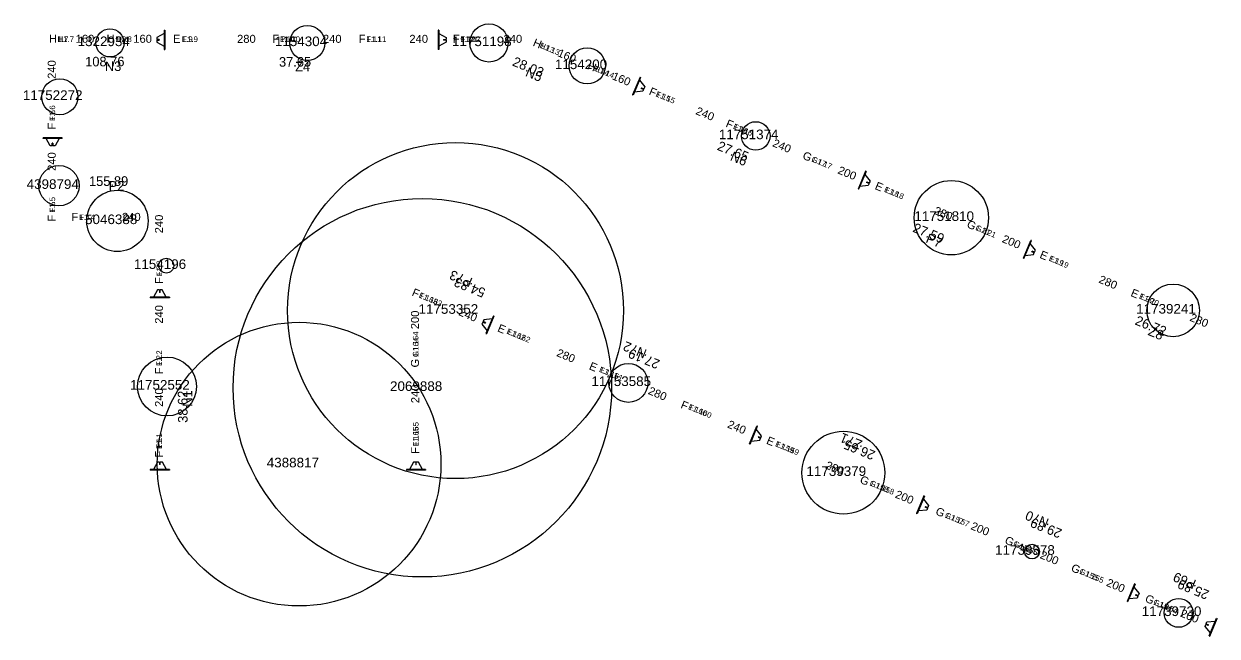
# Model space of a CAD drawing. Header units: millimetres. Extents: x 7426288 to 7426392, y 5550289 to 5550419.
# Drawn here: x 7426287.89 to 7426325.16, y 5550324.39 to 5550343.51 of the extents above; entities that cross this region are included whole.
import ezdxf
from ezdxf.enums import TextEntityAlignment as Align

# ---------------------------------------------------------------- set-up
doc = ezdxf.new("R2010")
doc.units = ezdxf.units.MM
for name, color, linetype in [('!!!SOL-nr koszy', 1, 'Continuous'), ('!!!SOL-Opisy klatek', 1, 'Continuous'), ('!!!SOL-Opisy sekcji', 7, 'Continuous'), ('!!!SOL-Stopsole', 4, 'Continuous'), ('PRT_MOD_TXT', 3, 'Continuous'), ('PRT_WSP_ZBR', 6, 'Continuous')]:
    doc.layers.add(name, color=color, linetype=linetype)
doc.layers.add('A-WALL-____-IDEN', color=211, linetype='Continuous', lineweight=15)
doc.styles.add('Arial', font='arial.ttf', dxfattribs={"height": 0.0556})
doc.styles.add('PRT-Arial', font='arial.ttf')

msp = doc.modelspace()

# ---------------------------------------------------------------- linework, layer by layer
at = {"layer": '!!!SOL-nr koszy'}
for centre, radius in [((7426290.577, 5550342.919), 0.439), ((7426296.739, 5550342.919), 0.548), ((7426302.415, 5550342.919), 0.596), ((7426305.486, 5550342.201), 0.565), ((7426289.01, 5550341.239), 0.563), ((7426310.749, 5550340.012), 0.446), ((7426301.37, 5550334.557), 5.247), ((7426288.985, 5550338.459), 0.631), ((7426316.857, 5550337.459), 1.161), ((7426290.81, 5550337.359), 0.957), ((7426300.335, 5550332.147), 5.912), ((7426292.335, 5550335.96), 0.232), ((7426323.785, 5550334.563), 0.821), ((7426296.485, 5550329.76), 4.431), ((7426292.36, 5550332.186), 0.92), ((7426306.769, 5550332.3), 0.609), ((7426313.486, 5550329.492), 1.294), ((7426319.38, 5550327.029), 0.231), ((7426323.958, 5550325.115), 0.452)]:
    msp.add_circle(centre, radius, dxfattribs=at)
at = {"layer": '!!!SOL-Stopsole', "linetype": 'Continuous', "ltscale": 20}
for p, q in [((7426292.268, 5550343.317), (7426292.268, 5550342.717)), ((7426292.268, 5550343.317), (7426292.288, 5550343.317)), ((7426292.288, 5550343.317), (7426292.288, 5550342.717)), ((7426300.829, 5550343.317), (7426300.829, 5550342.717)), ((7426300.849, 5550343.317), (7426300.829, 5550343.317)), ((7426300.849, 5550343.317), (7426300.849, 5550342.717)), ((7426292.268, 5550342.717), (7426292.288, 5550342.717)), ((7426300.849, 5550342.717), (7426300.829, 5550342.717)), ((7426307.135, 5550341.851), (7426306.903, 5550341.297)), ((7426307.153, 5550341.843), (7426306.922, 5550341.29)), ((7426307.153, 5550341.843), (7426307.135, 5550341.851)), ((7426306.922, 5550341.29), (7426306.903, 5550341.297)), ((7426289.087, 5550339.955), (7426288.487, 5550339.955)), ((7426288.487, 5550339.935), (7426288.487, 5550339.955)), ((7426289.087, 5550339.935), (7426288.487, 5550339.935)), ((7426289.087, 5550339.935), (7426289.087, 5550339.955)), ((7426314.175, 5550338.908), (7426313.943, 5550338.354)), ((7426314.193, 5550338.9), (7426313.962, 5550338.346)), ((7426314.193, 5550338.9), (7426314.175, 5550338.908)), ((7426313.962, 5550338.346), (7426313.943, 5550338.354)), ((7426319.107, 5550336.196), (7426319.339, 5550336.749)), ((7426319.126, 5550336.188), (7426319.357, 5550336.742)), ((7426319.357, 5550336.742), (7426319.339, 5550336.749)), ((7426319.126, 5550336.188), (7426319.107, 5550336.196)), ((7426292.437, 5550334.975), (7426291.837, 5550334.975)), ((7426291.837, 5550334.975), (7426291.837, 5550334.955)), ((7426292.437, 5550334.955), (7426291.837, 5550334.955)), ((7426292.437, 5550334.975), (7426292.437, 5550334.955)), ((7426302.553, 5550334.391), (7426302.322, 5550333.837)), ((7426302.572, 5550334.383), (7426302.341, 5550333.83)), ((7426302.553, 5550334.391), (7426302.572, 5550334.383)), ((7426302.322, 5550333.837), (7426302.341, 5550333.83)), ((7426310.554, 5550330.397, -212.234), (7426310.786, 5550330.95, -212.234)), ((7426310.573, 5550330.389, -212.234), (7426310.804, 5550330.943, -212.234)), ((7426310.804, 5550330.943, -212.234), (7426310.786, 5550330.95, -212.234)), ((7426310.573, 5550330.389, -212.234), (7426310.554, 5550330.397, -212.234)), ((7426292.438, 5550329.597), (7426291.838, 5550329.597)), ((7426291.838, 5550329.597), (7426291.838, 5550329.577)), ((7426292.438, 5550329.577), (7426291.838, 5550329.577)), ((7426292.438, 5550329.597), (7426292.438, 5550329.577)), ((7426300.436, 5550329.593), (7426299.836, 5550329.593)), ((7426299.836, 5550329.593), (7426299.836, 5550329.573)), ((7426300.436, 5550329.573), (7426299.836, 5550329.573)), ((7426300.436, 5550329.593), (7426300.436, 5550329.573)), ((7426316.003, 5550328.769), (7426315.771, 5550328.215)), ((7426316.021, 5550328.761), (7426315.79, 5550328.207)), ((7426316.021, 5550328.761), (7426316.003, 5550328.769)), ((7426315.79, 5550328.207), (7426315.771, 5550328.215)), ((7426322.576, 5550326.021, -212.234), (7426322.345, 5550325.467, -212.234)), ((7426322.595, 5550326.013, -212.234), (7426322.363, 5550325.459, -212.234)), ((7426322.595, 5550326.013, -212.234), (7426322.576, 5550326.021, -212.234)), ((7426322.363, 5550325.459, -212.234), (7426322.345, 5550325.467, -212.234)), ((7426324.91, 5550324.395), (7426325.141, 5550324.949)), ((7426324.928, 5550324.387), (7426325.16, 5550324.941)), ((7426325.141, 5550324.949), (7426325.16, 5550324.941)), ((7426324.91, 5550324.395), (7426324.928, 5550324.387))]:
    msp.add_line(p, q, dxfattribs=at)
at = {"layer": '!!!SOL-Stopsole', "color": 4}
for p, q in [((7426292.268, 5550343.217), (7426292.038, 5550343.092)), ((7426292.038, 5550343.092), (7426292.038, 5550343.027)), ((7426292.118, 5550343.027), (7426292.038, 5550343.027)), ((7426292.038, 5550343.007), (7426292.118, 5550343.007)), ((7426292.038, 5550343.007), (7426292.038, 5550342.942)), ((7426292.118, 5550343.027), (7426292.118, 5550343.007)), ((7426300.849, 5550343.217), (7426301.079, 5550343.092)), ((7426300.999, 5550343.027), (7426301.079, 5550343.027)), ((7426300.999, 5550343.027), (7426300.999, 5550343.007)), ((7426301.079, 5550343.007), (7426300.999, 5550343.007)), ((7426301.079, 5550343.092), (7426301.079, 5550343.027)), ((7426301.079, 5550343.007), (7426301.079, 5550342.942)), ((7426292.038, 5550342.942), (7426292.268, 5550342.817)), ((7426301.079, 5550342.942), (7426300.849, 5550342.817)), ((7426307.115, 5550341.751), (7426307.279, 5550341.547)), ((7426307.18, 5550341.518), (7426307.172, 5550341.499)), ((7426307.246, 5550341.468), (7426307.172, 5550341.499)), ((7426307.18, 5550341.518), (7426307.254, 5550341.487)), ((7426307.246, 5550341.468), (7426307.221, 5550341.409)), ((7426307.279, 5550341.547), (7426307.254, 5550341.487)), ((7426307.221, 5550341.409), (7426306.96, 5550341.382)), ((7426288.712, 5550339.705), (7426288.587, 5550339.935)), ((7426288.777, 5550339.705), (7426288.712, 5550339.705)), ((7426288.777, 5550339.705), (7426288.777, 5550339.785)), ((7426288.797, 5550339.785), (7426288.777, 5550339.785)), ((7426288.797, 5550339.785), (7426288.797, 5550339.705)), ((7426288.862, 5550339.705), (7426288.797, 5550339.705)), ((7426288.987, 5550339.935), (7426288.862, 5550339.705)), ((7426314.155, 5550338.808), (7426314.319, 5550338.604)), ((7426314.22, 5550338.575), (7426314.212, 5550338.556)), ((7426314.286, 5550338.525), (7426314.212, 5550338.556)), ((7426314.22, 5550338.575), (7426314.294, 5550338.544)), ((7426314.286, 5550338.525), (7426314.261, 5550338.465)), ((7426314.319, 5550338.604), (7426314.294, 5550338.544)), ((7426314.261, 5550338.465), (7426314, 5550338.439)), ((7426319.483, 5550336.445), (7426319.319, 5550336.649)), ((7426319.164, 5550336.28), (7426319.425, 5550336.307)), ((7426319.376, 5550336.398), (7426319.384, 5550336.416)), ((7426319.376, 5550336.398), (7426319.45, 5550336.367)), ((7426319.458, 5550336.385), (7426319.384, 5550336.416)), ((7426319.425, 5550336.307), (7426319.45, 5550336.367)), ((7426319.458, 5550336.385), (7426319.483, 5550336.445)), ((7426292.062, 5550335.205), (7426291.937, 5550334.975)), ((7426292.127, 5550335.205), (7426292.062, 5550335.205)), ((7426292.127, 5550335.205), (7426292.127, 5550335.125)), ((7426292.147, 5550335.125), (7426292.127, 5550335.125)), ((7426292.212, 5550335.205), (7426292.147, 5550335.205)), ((7426292.147, 5550335.125), (7426292.147, 5550335.205)), ((7426292.337, 5550334.975), (7426292.212, 5550335.205)), ((7426302.222, 5550334.194), (7426302.197, 5550334.134)), ((7426302.197, 5550334.134), (7426302.361, 5550333.93)), ((7426302.222, 5550334.194), (7426302.296, 5550334.163)), ((7426302.255, 5550334.272), (7426302.229, 5550334.212)), ((7426302.303, 5550334.181), (7426302.229, 5550334.212)), ((7426302.515, 5550334.299), (7426302.255, 5550334.272)), ((7426302.303, 5550334.181), (7426302.296, 5550334.163)), ((7426310.929, 5550330.646, -212.234), (7426310.765, 5550330.851, -212.234)), ((7426310.904, 5550330.587, -212.234), (7426310.929, 5550330.646, -212.234)), ((7426310.611, 5550330.481, -212.234), (7426310.872, 5550330.508, -212.234)), ((7426310.823, 5550330.599, -212.234), (7426310.831, 5550330.617, -212.234)), ((7426310.823, 5550330.599, -212.234), (7426310.897, 5550330.568, -212.234)), ((7426310.904, 5550330.587, -212.234), (7426310.831, 5550330.617, -212.234)), ((7426310.872, 5550330.508, -212.234), (7426310.897, 5550330.568, -212.234)), ((7426292.063, 5550329.827), (7426291.938, 5550329.597)), ((7426292.128, 5550329.827), (7426292.063, 5550329.827)), ((7426292.128, 5550329.827), (7426292.128, 5550329.747)), ((7426292.148, 5550329.747), (7426292.128, 5550329.747)), ((7426292.213, 5550329.827), (7426292.148, 5550329.827)), ((7426292.148, 5550329.747), (7426292.148, 5550329.827)), ((7426292.338, 5550329.597), (7426292.213, 5550329.827)), ((7426300.061, 5550329.823), (7426299.936, 5550329.593)), ((7426300.126, 5550329.823), (7426300.061, 5550329.823)), ((7426300.126, 5550329.823), (7426300.126, 5550329.743)), ((7426300.146, 5550329.743), (7426300.126, 5550329.743)), ((7426300.211, 5550329.823), (7426300.146, 5550329.823)), ((7426300.146, 5550329.743), (7426300.146, 5550329.823)), ((7426300.336, 5550329.593), (7426300.211, 5550329.823)), ((7426315.983, 5550328.669), (7426316.147, 5550328.465)), ((7426316.048, 5550328.435), (7426316.04, 5550328.417)), ((7426316.114, 5550328.386), (7426316.04, 5550328.417)), ((7426316.048, 5550328.435), (7426316.121, 5550328.405)), ((7426316.147, 5550328.465), (7426316.121, 5550328.405)), ((7426316.089, 5550328.326), (7426315.828, 5550328.3)), ((7426316.114, 5550328.386), (7426316.089, 5550328.326)), ((7426322.556, 5550325.921, -212.234), (7426322.72, 5550325.717, -212.234)), ((7426322.662, 5550325.578, -212.234), (7426322.402, 5550325.552, -212.234)), ((7426322.621, 5550325.688, -212.234), (7426322.614, 5550325.669, -212.234)), ((7426322.687, 5550325.638, -212.234), (7426322.614, 5550325.669, -212.234)), ((7426322.621, 5550325.688, -212.234), (7426322.695, 5550325.657, -212.234)), ((7426322.687, 5550325.638, -212.234), (7426322.662, 5550325.578, -212.234)), ((7426322.72, 5550325.717, -212.234), (7426322.695, 5550325.657, -212.234)), ((7426324.785, 5550324.691), (7426324.81, 5550324.751)), ((7426324.948, 5550324.487), (7426324.785, 5550324.691)), ((7426324.883, 5550324.72), (7426324.81, 5550324.751)), ((7426324.817, 5550324.77), (7426324.842, 5550324.83)), ((7426324.817, 5550324.77), (7426324.891, 5550324.739)), ((7426324.842, 5550324.83), (7426325.103, 5550324.856)), ((7426324.883, 5550324.72), (7426324.891, 5550324.739))]:
    msp.add_line(p, q, dxfattribs=at)

# ---------------------------------------------------------------- texts
at = {"layer": '!!!SOL-nr koszy', "color": 2, "style": 'PRT-Arial'}
for s, rotation, p in [('1.7', 359.9888, (7426288.939, 5550342.947)), ('1.8', 359.9888, (7426290.743, 5550342.947)), ('1.9', 360, (7426292.822, 5550342.947)), ('1.10', 359.9974, (7426295.89, 5550342.947)), ('1.11', 359.9974, (7426298.583, 5550342.947)), ('1.12', 359.9974, (7426301.518, 5550342.947)), ('1.13', 337.3141, (7426303.982, 5550342.777)), ('1.14', 337.3141, (7426305.684, 5550342.059)), ('1.15', 337.3141, (7426307.607, 5550341.257)), ('1.6', 89.9982, (7426288.865, 5550340.481)), ('1.16', 337.3141, (7426310.026, 5550340.246)), ('1.17', 337.3149, (7426312.473, 5550339.223)), ('1.18', 337.3149, (7426314.743, 5550338.274)), ('1.5', 89.9982, (7426288.865, 5550337.618)), ('1.4', 359.9974, (7426289.615, 5550337.384)), ('1.21', 337.3149, (7426317.596, 5550337.082)), ('1.19', 337.3149, (7426319.887, 5550336.124)), ('1.3', 89.9982, (7426292.207, 5550335.628)), ('1.163', 337.3141, (7426300.208, 5550334.973, -147.829)), ('1.20', 337.3149, (7426322.707, 5550334.942)), ('1.164', 89.9924, (7426300.213, 5550333.103, -148.564)), ('1.162', 337.3141, (7426302.949, 5550333.845, -147.829)), ('1.2', 89.9987, (7426292.202, 5550332.827)), ('1.161', 337.314, (7426305.84, 5550332.653)), ('1.160', 337.3141, (7426308.624, 5550331.484)), ('1.165', 89.9987, (7426300.215, 5550330.315, -148.564)), ('1.1', 89.9987, (7426292.201, 5550330.239)), ('1.159', 337.3141, (7426311.34, 5550330.327)), ('1.158', 337.3141, (7426314.291, 5550329.104)), ('1.157', 337.3141, (7426316.64, 5550328.102)), ('1.156', 337.3141, (7426318.773, 5550327.212)), ('1.155', 337.3141, (7426320.838, 5550326.348)), ('1.154', 337.3141, (7426323.149, 5550325.387))]:
    msp.add_text(s, height=0.175, rotation=rotation, dxfattribs=at).set_placement(p)
at = {"layer": '!!!SOL-Opisy klatek', "char_height": 0.25, "attachment_point": 1, "style": 'PRT-Arial'}
for s, insert, width, rotation in [('H      160', (7426288.671, 5550343.174), 1.44027, 359.9888), ('H      160', (7426290.471, 5550343.174), 1.44027, 359.9888), ('E^I^I280', (7426292.547, 5550343.172), 2.57933, 360), ('F^I      240', (7426295.647, 5550343.172), 2.36118, 359.9974), ('F^I      240', (7426298.347, 5550343.172), 2.36118, 359.9974), ('F^I      240', (7426301.288, 5550343.172), 2.36118, 359.9974), ('H      160', (7426303.862, 5550343.066), 1.44027, 337.3141), ('F^I      240', (7426288.633, 5550340.214), 2.36118, 89.9982), ('H      160', (7426305.566, 5550342.344), 1.44027, 337.3141), ('F^I      240', (7426307.487, 5550341.542), 2.36118, 337.3141), ('F^I      240', (7426309.886, 5550340.539), 2.36118, 337.3141), ('F^I      240', (7426288.633, 5550337.339), 2.36118, 89.9982), ('G ^I  200', (7426312.283, 5550339.541), 1.75761, 337.3149), ('E^I^I280', (7426314.544, 5550338.591), 2.57933, 337.314), ('F^I      240', (7426289.371, 5550337.61), 2.36118, 359.9974), ('F^I      240', (7426291.983, 5550335.389), 2.36118, 89.9982), ('G ^I  200', (7426317.414, 5550337.396), 1.75761, 337.2892), ('E^I^I280', (7426319.69, 5550336.442), 2.57933, 337.314), ('F^I      240', (7426300.082, 5550335.263), 2.36118, 337.3141), ('E^I^I280', (7426322.534, 5550335.251), 2.57933, 337.314), ('F^I      240', (7426291.984, 5550332.565), 2.36118, 89.9982), ('G ^I  200', (7426299.979, 5550332.781), 1.75761, 89.9924), ('E^I^I280', (7426302.756, 5550334.147), 2.57933, 337.314), ('E^I^I280', (7426305.617, 5550332.962), 2.57933, 337.314), ('F^I      240', (7426299.986, 5550330.083), 2.36118, 89.9982), ('F^I      240', (7426291.984, 5550329.965), 2.36118, 89.9982), ('F^I      240', (7426308.477, 5550331.753), 2.36118, 337.3141), ('E^I^I280', (7426311.154, 5550330.637), 2.57933, 337.314), ('G ^I  200', (7426314.074, 5550329.416), 1.75761, 337.2892), ('G ^I  200', (7426316.437, 5550328.428), 1.75761, 337.2892), ('G ^I  200', (7426318.6, 5550327.523), 1.75761, 337.2892), ('G ^I  200', (7426320.671, 5550326.658), 1.75761, 337.2892), ('G ^I  200', (7426322.981, 5550325.703), 1.75761, 337.2892)]:
    msp.add_mtext(s, dxfattribs=dict(at, insert=insert, width=width, rotation=rotation))
at = {"layer": '!!!SOL-Opisy sekcji', "char_height": 0.3, "attachment_point": 1}
for s, insert, width, rotation in [('N3', (7426290.417, 5550342.338), 0.57218, 0.4354), ('Z4', (7426296.359, 5550342.329), 0.57218, 0.4354), ('N5', (7426303.644, 5550342.169), 1.35, 337.7525), ('N6', (7426310.041, 5550339.536), 1.35, 337.7525), ('P2', (7426290.535, 5550338.601), 1.35, 0.4354), ('P7', (7426316.15, 5550336.976), 1.35, 337.7525), ('P73', (7426301.813, 5550335.281), 1.35, 157.7525), ('Z8', (7426323.09, 5550334.081), 1.35, 337.7525), ('N72', (7426307.256, 5550333.05), 1.35, 157.7525), ('N1', (7426292.849, 5550331.553), 1.35, 90.4354), ('Z71', (7426313.986, 5550330.206), 1.35, 157.7525), ('N70', (7426319.817, 5550327.763), 1.35, 157.7525), ('P69', (7426324.415, 5550325.847), 1.35, 157.7525)]:
    msp.add_mtext(s, dxfattribs=dict(at, insert=insert, width=width, rotation=rotation))
at = {"layer": 'A-WALL-____-IDEN', "lineweight": 5, "char_height": 0.3, "attachment_point": 1, "style": 'Arial'}
for s, insert, width in [('1322934', (7426289.567, 5550343.119), 2.02025), ('1154304', (7426295.729, 5550343.119), 2.02025), ('11751198', (7426301.26, 5550343.119), 2.30886), ('1154200', (7426304.475, 5550342.401), 2.02025), ('11752272', (7426287.856, 5550341.439), 2.30886), ('11751374', (7426309.595, 5550340.212), 2.30886), ('4398794', (7426287.975, 5550338.659), 2.02025), ('5046388', (7426289.8, 5550337.559), 2.02025), ('11751810', (7426315.702, 5550337.659), 2.30886), ('1154196', (7426291.325, 5550336.16), 2.02025), ('11753352', (7426300.215, 5550334.757), 2.30886), ('11739241', (7426322.63, 5550334.763), 2.30886), ('11752552', (7426291.206, 5550332.386), 2.30886), ('2069888', (7426299.325, 5550332.347), 2.02025), ('11753585', (7426305.615, 5550332.5), 2.30886), ('4388817', (7426295.475, 5550329.96), 2.02025), ('11739379', (7426312.332, 5550329.692), 2.30886), ('11739578', (7426318.225, 5550327.229), 2.30886), ('11739730', (7426322.804, 5550325.315), 2.30886)]:
    msp.add_mtext(s, dxfattribs=dict(at, insert=insert, width=width))
at = {"layer": 'PRT_MOD_TXT', "color": 3, "style": 'PRT-Arial'}
for s, rotation, p in [('H1.7', 359.9888, (7426288.939, 5550342.947)), ('H1.8', 359.9888, (7426290.743, 5550342.947)), ('E1.9', 360, (7426292.822, 5550342.947)), ('F1.10', 359.9974, (7426295.89, 5550342.947)), ('F1.11', 359.9974, (7426298.583, 5550342.947)), ('F1.12', 359.9974, (7426301.518, 5550342.947)), ('H1.13', 337.3141, (7426303.982, 5550342.777)), ('H1.14', 337.3141, (7426305.684, 5550342.059)), ('F1.15', 337.3141, (7426307.607, 5550341.257)), ('F1.6', 89.9982, (7426288.865, 5550340.481)), ('F1.16', 337.3141, (7426310.026, 5550340.246)), ('G1.17', 337.3149, (7426312.473, 5550339.223)), ('E1.18', 337.3149, (7426314.743, 5550338.274)), ('F1.5', 89.9982, (7426288.865, 5550337.618)), ('F1.4', 359.9974, (7426289.615, 5550337.384)), ('G1.21', 337.3149, (7426317.596, 5550337.082)), ('E1.19', 337.3149, (7426319.887, 5550336.124)), ('F1.3', 89.9982, (7426292.207, 5550335.628)), ('F1.163', 337.3141, (7426300.208, 5550334.973, -147.829)), ('E1.20', 337.3149, (7426322.707, 5550334.942)), ('E1.162', 337.3141, (7426302.949, 5550333.845, -147.829)), ('G1.164', 89.9924, (7426300.213, 5550333.103, -148.564)), ('F1.2', 89.9987, (7426292.202, 5550332.827)), ('E1.161', 337.314, (7426305.84, 5550332.653)), ('F1.160', 337.3141, (7426308.624, 5550331.484)), ('F1.165', 89.9987, (7426300.215, 5550330.315, -148.564)), ('F1.1', 89.9987, (7426292.201, 5550330.239)), ('E1.159', 337.3141, (7426311.34, 5550330.327)), ('G1.158', 337.3141, (7426314.291, 5550329.104)), ('G1.157', 337.3141, (7426316.64, 5550328.102)), ('G1.156', 337.3141, (7426318.773, 5550327.212)), ('G1.155', 337.3141, (7426320.838, 5550326.348)), ('G1.154', 337.3141, (7426323.149, 5550325.387))]:
    msp.add_text(s, height=0.175, rotation=rotation, dxfattribs=at).set_placement(p)
at = {"layer": 'PRT_WSP_ZBR'}
for s, rotation, p in [('108.76', 0.4354, (7426290.417, 5550342.338)), ('37.65', 0.4354, (7426296.359, 5550342.329)), ('28.03', 337.7525, (7426303.644, 5550342.169)), ('27.65', 337.7525, (7426310.041, 5550339.536)), ('155.89', 0.4354, (7426290.535, 5550338.601)), ('27.59', 337.7525, (7426316.15, 5550336.976)), ('54.83', 157.7525, (7426301.813, 5550335.281)), ('26.72', 337.7525, (7426323.09, 5550334.081)), ('27.19', 157.7525, (7426307.256, 5550333.05)), ('38.62', 90.4354, (7426292.849, 5550331.553)), ('26.65', 157.7525, (7426313.986, 5550330.206)), ('29.89', 157.7525, (7426319.817, 5550327.763)), ('25.89', 157.7525, (7426324.415, 5550325.847))]:
    msp.add_text(s, height=0.3, rotation=rotation, dxfattribs=at).set_placement(p, align=Align.MIDDLE_CENTER)

doc.saveas('drawing.dxf')
